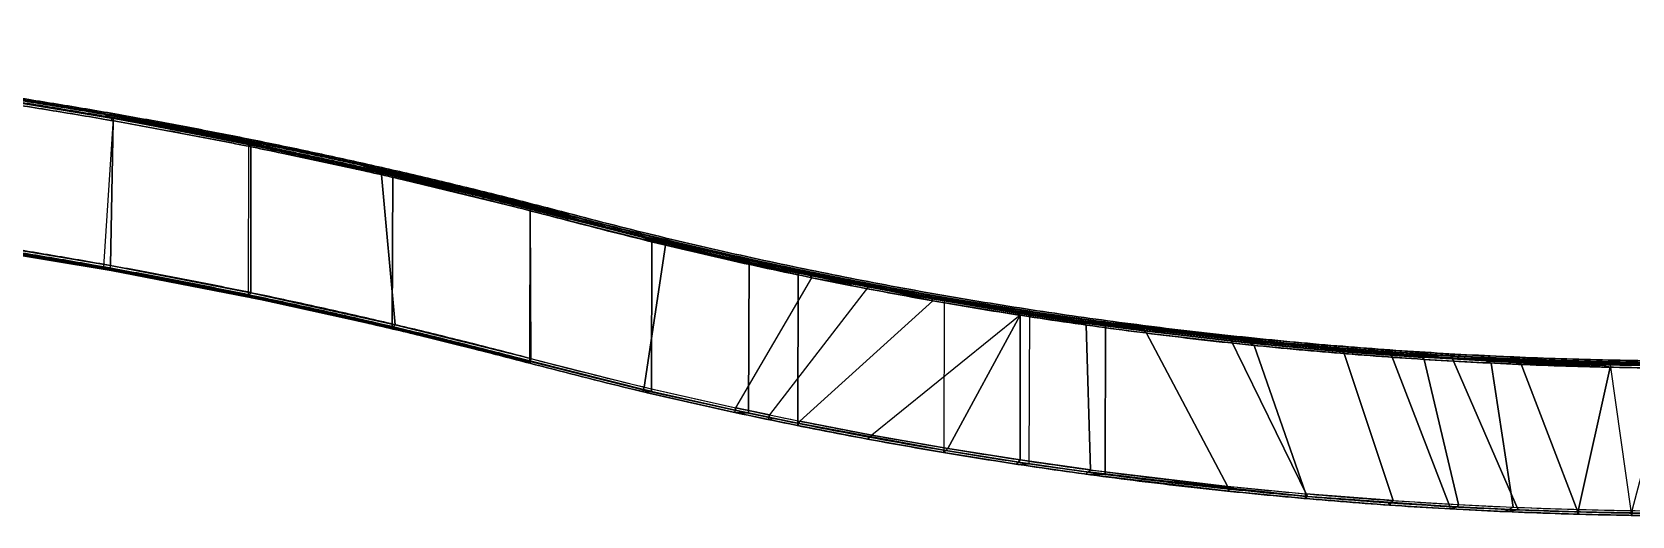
# Model space of a CAD drawing. Extents: x -208 to 220, y -49 to -19.
# Drawn here: x -98.2 to 1.3, y -49.4 to -19.2 of the extents above; entities that cross this region are included whole.
import ezdxf

# ---------------------------------------------------------------- set-up
doc = ezdxf.new("R2010")
doc.units = 0
doc.header["$MEASUREMENT"] = 0
doc.layers.add('IGES level 0', color=253, linetype='Continuous')

msp = doc.modelspace()

# ---------------------------------------------------------------- linework, layer by layer
at = {"extrusion": (-0.003144, -0.99987, 0.015831)}
for p, q in [((-93.17, -24.753, -5.734), (-93.398, -24.497, -5.65)), ((-84.614, -26.364, -5.706), (-84.927, -26.084, -5.622)), ((-76.874, -27.8, -5.593), (-77.598, -27.544, -5.385)), ((-76.477, -28.109, -5.676), (-76.874, -27.8, -5.593)), ((-70.07, -29.63, -5.65), (-70.343, -29.343, -5.567)), ((-64.898, -30.954, -5.627), (-64.844, -30.748, -5.543)), ((-64.844, -30.748, -5.543), (-64.822, -30.661, -5.359)), ((-59.061, -32.211, -5.518), (-59.673, -31.968, -5.31)), ((-58.812, -32.49, -5.601), (-59.061, -32.211, -5.518)), ((-53.055, -33.57, -5.408), (-53.436, -33.414, -5.285)), ((-52.34, -33.964, -5.576), (-53.055, -33.57, -5.408)), ((-49.882, -34.263, -5.483), (-50.457, -34.051, -5.274)), ((-49.703, -34.518, -5.567), (-49.882, -34.263, -5.483)), ((-47.448, -34.752, -5.475), (-47.907, -34.569, -5.265)), ((-47.197, -35.019, -5.558), (-47.448, -34.752, -5.475)), ((-42.267, -35.719, -5.458), (-42.559, -35.575, -5.248)), ((-42.163, -35.954, -5.542), (-42.267, -35.719, -5.458)), ((-37.103, -36.581, -5.443), (-38.498, -36.266, -5.236)), ((-36.728, -36.856, -5.526), (-37.103, -36.581, -5.443)), ((-33.155, -37.173, -5.432), (-34.914, -36.824, -5.226)), ((-32.617, -37.465, -5.515), (-33.155, -37.173, -5.432)), ((-29.225, -37.704, -5.423), (-30.576, -37.436, -5.215)), ((-28.864, -37.965, -5.506), (-29.225, -37.704, -5.423)), ((-22.734, -38.457, -5.409), (-24.25, -38.203, -5.201)), ((-22.163, -38.73, -5.492), (-22.734, -38.457, -5.409)), ((-16.563, -39.243, -5.483), (-16.727, -39.015, -5.398)), ((-11.765, -39.377, -5.391), (-12.085, -39.265, -5.181)), ((-11.587, -39.603, -5.475), (-11.765, -39.377, -5.391)), ((-3.722, -39.987, -5.467), (-4.35, -39.751, -5.383)), ((-0.967, -39.856, -5.381), (-2.602, -39.719, -5.171)), ((-0.006, -40.091, -5.464), (-0.967, -39.856, -5.381)), ((-54.491, -42.905, -5.135), (-54.427, -42.617, -5.44)), ((-52.394, -43.35, -5.128), (-52.332, -43.061, -5.432)), ((-50.565, -43.724, -5.121), (-50.447, -43.447, -5.426)), ((-46.201, -44.567, -5.107), (-45.971, -44.31, -5.411)), ((-41.488, -45.399, -5.092), (-41.229, -45.143, -5.396)), ((-36.968, -46.121, -5.079), (-36.721, -45.86, -5.384)), ((-32.65, -46.742, -5.068), (-32.364, -46.482, -5.372)), ((-23.754, -47.809, -5.049), (-23.83, -47.504, -5.354)), ((-18.98, -48.266, -5.04), (-18.951, -47.972, -5.345)), ((-13.521, -48.394, -5.337), (-13.776, -48.672, -5.032)), ((-6.605, -49.075, -5.024), (-6.051, -48.804, -5.328)), ((-1.981, -49.092, -5.173), (-2.025, -49.239, -5.02)), ((-1.987, -49.24, -5.02), (1.344, -49.312, -5.018))]:
    msp.add_line(p, q, dxfattribs=at)
for points in [[(-101.678, -23.17, -5.461), (-93.268, -24.57, -5.437), (-93.755, -24.342, 3.461), (-100.696, -23.182, 3.441)], [(-101.662, -32.377, -5.615), (-93.343, -33.76, -5.591), (-93.17, -24.753, -5.734), (-100.315, -23.581, -5.754)], [(-93.398, -24.497, -5.65), (-93.429, -24.399, -5.439), (-101.332, -23.119, -5.462), (-100.659, -23.312, -5.671)], [(-93.785, -33.841, 3.611), (-100.725, -32.681, 3.591), (-100.317, -23.431, 3.745), (-93.173, -24.603, 3.765)], [(-84.722, -26.081, 3.491), (-93.173, -24.603, 3.765), (-93.785, -33.841, 3.611), (-84.752, -35.58, 3.641)], [(-93.268, -24.57, -5.437), (-84.719, -26.222, -5.408), (-84.722, -26.081, 3.491), (-93.755, -24.342, 3.461)], [(-93.391, -24.498, -5.65), (-93.429, -24.399, -5.439), (-84.72, -26.214, -4.891), (-84.719, -26.222, -5.408)], [(-93.17, -24.753, -5.734), (-93.398, -24.497, -5.65), (-84.77, -26.224, -5.664), (-84.614, -26.364, -5.706)], [(-93.343, -33.76, -5.591), (-84.604, -35.45, -5.562), (-84.614, -26.364, -5.706), (-93.17, -24.753, -5.734)], [(-84.614, -26.364, -5.706), (-84.77, -26.224, -5.664), (-76.675, -27.954, -5.634), (-76.477, -28.109, -5.676)], [(-75.775, -28.063, 3.525), (-75.805, -37.562, 3.675), (-84.752, -35.58, 3.641), (-84.722, -26.081, 3.491)], [(-84.719, -26.222, -5.408), (-84.722, -26.081, 3.491), (-75.775, -28.063, 3.525), (-75.772, -28.204, -5.374)], [(-84.604, -35.45, -5.562), (-75.628, -37.441, -5.528), (-76.477, -28.109, -5.676), (-84.614, -26.364, -5.706)], [(-76.874, -27.8, -5.593), (-77.598, -27.544, -5.385), (-70.441, -29.225, -5.356), (-70.343, -29.343, -5.567)], [(-76.675, -27.954, -5.634), (-76.874, -27.8, -5.593), (-70.343, -29.343, -5.567), (-70.206, -29.486, -5.608)], [(-76.477, -28.109, -5.676), (-76.675, -27.954, -5.634), (-70.206, -29.486, -5.608), (-70.07, -29.63, -5.65)], [(-75.628, -37.441, -5.528), (-67.174, -39.557, -5.492), (-67.22, -30.344, -5.338), (-76.477, -28.109, -5.676)], [(-67.223, -30.203, 3.561), (-67.253, -39.702, 3.712), (-75.805, -37.562, 3.675), (-75.775, -28.063, 3.525)], [(-75.775, -28.063, 3.525), (-67.223, -30.203, 3.561), (-67.22, -30.344, -5.338), (-75.772, -28.204, -5.374)], [(-70.343, -29.343, -5.567), (-70.441, -29.225, -5.356), (-64.822, -30.661, -5.359), (-64.843, -30.748, -5.543)], [(-70.206, -29.486, -5.608), (-70.343, -29.343, -5.567), (-64.843, -30.748, -5.543), (-64.869, -30.852, -5.585)], [(-70.07, -29.63, -5.65), (-70.206, -29.486, -5.608), (-64.871, -30.851, -5.585), (-64.898, -30.954, -5.627)], [(-59.678, -41.595, 3.744), (-67.253, -39.702, 3.712), (-67.223, -30.203, 3.561), (-59.648, -32.096, 3.593)], [(-67.22, -30.344, -5.338), (-60.159, -32.115, -5.308), (-59.648, -32.096, 3.593), (-67.223, -30.203, 3.561)], [(-67.174, -39.557, -5.492), (-60.123, -41.326, -5.462), (-58.812, -32.49, -5.601), (-67.22, -30.344, -5.338)], [(-58.812, -32.49, -5.601), (-58.937, -32.35, -5.56), (-64.871, -30.851, -5.585), (-64.898, -30.954, -5.627)], [(-64.871, -30.851, -5.585), (-64.844, -30.748, -5.543), (-59.061, -32.211, -5.518), (-58.937, -32.35, -5.56)], [(-59.061, -32.211, -5.518), (-59.673, -31.968, -5.31), (-64.822, -30.661, -5.359), (-64.843, -30.748, -5.543)], [(-101.709, -32.669, -5.311), (-101.707, -32.584, -5.524), (-93.317, -33.979, -5.5), (-93.297, -34.069, -5.286)], [(-101.708, -32.669, -5.311), (-93.297, -34.069, -5.286), (-93.785, -33.841, 3.611), (-100.725, -32.681, 3.591)], [(-93.317, -33.979, -5.5), (-93.343, -33.76, -5.591), (-101.662, -32.377, -5.615), (-101.707, -32.584, -5.524)], [(-60.159, -32.115, -5.308), (-59.648, -32.096, 3.593), (-53.601, -33.451, 3.616), (-54.461, -33.407, -5.286)], [(-60.123, -41.326, -5.462), (-54.427, -42.617, -5.44), (-49.703, -34.518, -5.567), (-58.812, -32.49, -5.601)], [(-53.631, -42.949, 3.767), (-59.678, -41.595, 3.744), (-59.648, -32.096, 3.593), (-53.601, -33.451, 3.616)], [(-59.061, -32.211, -5.518), (-59.673, -31.968, -5.31), (-53.436, -33.414, -5.285), (-53.055, -33.57, -5.408)], [(-58.937, -32.35, -5.56), (-59.061, -32.211, -5.518), (-53.055, -33.57, -5.408), (-52.697, -33.767, -5.492)], [(-58.812, -32.49, -5.601), (-58.937, -32.35, -5.56), (-52.697, -33.767, -5.492), (-52.34, -33.964, -5.576)], [(-93.297, -34.069, -5.286), (-84.749, -35.721, -5.258), (-84.752, -35.58, 3.641), (-93.785, -33.841, 3.611)], [(-93.317, -33.979, -5.5), (-93.343, -33.76, -5.591), (-84.604, -35.45, -5.562), (-84.747, -35.635, -5.471)], [(-54.461, -33.407, -5.286), (-53.601, -33.451, 3.616), (-51.999, -33.787, 3.622), (-52.364, -33.851, -5.278)], [(-50.568, -43.583, 3.778), (-53.631, -42.949, 3.767), (-53.601, -33.451, 3.616), (-50.538, -34.085, 3.627)], [(-53.055, -33.57, -5.408), (-53.436, -33.414, -5.285), (-50.457, -34.051, -5.274), (-49.882, -34.263, -5.483)], [(-52.697, -33.767, -5.492), (-53.055, -33.57, -5.408), (-49.882, -34.263, -5.483), (-49.792, -34.39, -5.525)], [(-52.34, -33.964, -5.576), (-52.697, -33.767, -5.492), (-49.792, -34.39, -5.525), (-49.703, -34.518, -5.567)], [(-52.364, -33.851, -5.278), (-50.535, -34.225, -5.272), (-50.538, -34.085, 3.627), (-51.999, -33.787, 3.622)], [(-93.297, -34.069, -5.286), (-93.317, -33.979, -5.5), (-84.747, -35.635, -5.471), (-84.749, -35.721, -5.258)], [(-49.703, -34.518, -5.567), (-46.172, -35.069, -5.257), (-52.332, -43.061, -5.432), (-54.427, -42.617, -5.44)], [(-41.491, -45.258, 3.807), (-50.568, -43.583, 3.778), (-50.538, -34.085, 3.627), (-41.461, -35.76, 3.656)], [(-50.538, -34.085, 3.627), (-46.123, -34.937, 3.642), (-46.172, -35.069, -5.257), (-50.535, -34.225, -5.272)], [(-47.448, -34.752, -5.475), (-47.907, -34.569, -5.265), (-50.457, -34.051, -5.274), (-49.882, -34.263, -5.483)], [(-47.323, -34.885, -5.516), (-47.448, -34.752, -5.475), (-49.882, -34.263, -5.483), (-49.792, -34.39, -5.525)], [(-47.197, -35.019, -5.558), (-47.323, -34.885, -5.516), (-49.792, -34.39, -5.525), (-49.703, -34.518, -5.567)], [(-47.448, -34.752, -5.475), (-47.907, -34.569, -5.265), (-42.559, -35.575, -5.248), (-42.267, -35.719, -5.458)], [(-47.323, -34.885, -5.516), (-47.448, -34.752, -5.475), (-42.267, -35.719, -5.458), (-42.215, -35.836, -5.5)], [(-84.749, -35.721, -5.258), (-84.752, -35.58, 3.641), (-75.805, -37.562, 3.675), (-75.802, -37.703, -5.224)], [(-84.749, -35.721, -5.258), (-84.747, -35.635, -5.471), (-75.794, -37.618, -5.437), (-75.802, -37.703, -5.224)], [(-75.794, -37.618, -5.437), (-75.628, -37.441, -5.528), (-84.604, -35.45, -5.562), (-84.747, -35.635, -5.471)], [(-52.332, -43.061, -5.432), (-50.447, -43.447, -5.426), (-42.163, -35.954, -5.542), (-46.172, -35.069, -5.257)], [(-47.197, -35.019, -5.558), (-47.323, -34.885, -5.516), (-42.215, -35.836, -5.5), (-42.163, -35.954, -5.542)], [(-46.172, -35.069, -5.257), (-41.458, -35.901, -5.242), (-41.461, -35.76, 3.656), (-46.123, -34.937, 3.642)], [(-42.267, -35.719, -5.458), (-42.559, -35.575, -5.248), (-38.498, -36.266, -5.236), (-37.103, -36.581, -5.443)], [(-42.215, -35.836, -5.5), (-42.267, -35.719, -5.458), (-37.103, -36.581, -5.443), (-36.915, -36.719, -5.484)], [(-42.163, -35.954, -5.542), (-42.215, -35.836, -5.5), (-36.915, -36.719, -5.484), (-36.728, -36.856, -5.526)], [(-36.136, -36.602, 3.671), (-41.461, -35.76, 3.656), (-41.491, -45.258, 3.807), (-36.166, -46.101, 3.822)], [(-41.458, -35.901, -5.242), (-36.938, -36.622, -5.23), (-36.136, -36.602, 3.671), (-41.461, -35.76, 3.656)], [(-42.163, -35.954, -5.542), (-36.728, -36.856, -5.526), (-45.971, -44.31, -5.411), (-50.447, -43.447, -5.426)], [(-37.103, -36.581, -5.443), (-38.498, -36.266, -5.236), (-34.914, -36.824, -5.226), (-33.155, -37.173, -5.432)], [(-36.915, -36.719, -5.484), (-37.103, -36.581, -5.443), (-33.155, -37.173, -5.432), (-32.886, -37.319, -5.474)], [(-36.136, -36.602, 3.671), (-31.413, -37.264, 3.683), (-32.621, -37.243, -5.219), (-36.938, -36.622, -5.23)], [(-36.728, -36.856, -5.526), (-36.915, -36.719, -5.484), (-32.886, -37.319, -5.474), (-32.615, -37.461, -5.515)], [(-31.443, -46.762, 3.833), (-36.166, -46.101, 3.822), (-36.136, -36.602, 3.671), (-31.413, -37.264, 3.683)], [(-33.155, -37.173, -5.432), (-34.914, -36.824, -5.226), (-30.576, -37.436, -5.215), (-29.225, -37.704, -5.423)], [(-75.805, -37.562, 3.675), (-67.253, -39.702, 3.712), (-67.25, -39.843, -5.187), (-75.802, -37.703, -5.224)], [(-75.802, -37.703, -5.224), (-75.794, -37.618, -5.437), (-67.225, -39.75, -5.412), (-67.25, -39.843, -5.187)], [(-75.794, -37.618, -5.437), (-75.628, -37.441, -5.528), (-67.173, -39.557, -5.492), (-67.225, -39.75, -5.412)], [(-45.971, -44.31, -5.411), (-41.229, -45.143, -5.396), (-36.728, -36.856, -5.526), (-45.971, -44.31, -5.411)], [(-41.229, -45.143, -5.396), (-36.721, -45.86, -5.384), (-36.728, -36.856, -5.526), (-41.229, -45.143, -5.396)], [(-36.728, -36.856, -5.526), (-36.721, -45.86, -5.384), (-32.364, -46.482, -5.372), (-32.617, -37.465, -5.515)], [(-32.886, -37.319, -5.474), (-33.155, -37.173, -5.432), (-29.225, -37.704, -5.423), (-29.045, -37.835, -5.464)], [(-32.617, -37.465, -5.515), (-32.886, -37.319, -5.474), (-29.045, -37.835, -5.464), (-28.864, -37.965, -5.506)], [(-31.413, -37.264, 3.683), (-23.726, -38.17, 3.7), (-23.724, -38.31, -5.199), (-32.621, -37.243, -5.219)], [(-32.364, -46.482, -5.372), (-23.83, -47.504, -5.354), (-28.864, -37.965, -5.506), (-32.617, -37.465, -5.515)], [(-18.843, -48.137, 3.859), (-31.443, -46.762, 3.833), (-31.413, -37.264, 3.683), (-23.726, -38.17, 3.7)], [(-29.225, -37.704, -5.423), (-30.576, -37.436, -5.215), (-24.25, -38.203, -5.201), (-22.734, -38.457, -5.409)], [(-29.225, -37.704, -5.423), (-29.045, -37.835, -5.464), (-22.448, -38.594, -5.451), (-22.734, -38.457, -5.409)], [(-22.163, -38.73, -5.492), (-22.448, -38.594, -5.451), (-29.045, -37.835, -5.464), (-28.864, -37.965, -5.506)], [(-23.83, -47.504, -5.354), (-18.951, -47.972, -5.345), (-22.163, -38.73, -5.492), (-28.864, -37.965, -5.506)], [(-22.734, -38.457, -5.409), (-24.25, -38.203, -5.201), (-18.612, -38.763, -5.191), (-16.727, -39.015, -5.398)], [(-23.724, -38.31, -5.199), (-18.95, -38.767, -5.191), (-18.813, -38.638, 3.708), (-23.726, -38.17, 3.7)], [(-9.987, -48.767, 3.871), (-18.843, -48.137, 3.859), (-23.726, -38.17, 3.7), (-13.749, -39.032, 3.716)], [(-22.448, -38.594, -5.451), (-22.734, -38.457, -5.409), (-16.727, -39.015, -5.398), (-16.645, -39.129, -5.44)], [(-22.163, -38.73, -5.492), (-22.448, -38.594, -5.451), (-16.645, -39.129, -5.44), (-16.563, -39.243, -5.483)], [(-16.563, -39.243, -5.483), (-22.163, -38.73, -5.492), (-18.951, -47.972, -5.345), (-13.521, -48.394, -5.337)], [(-18.814, -38.64, 3.631), (-13.749, -39.032, 3.716), (-13.747, -39.173, -5.183), (-18.95, -38.767, -5.191)], [(-16.727, -39.015, -5.398), (-18.612, -38.763, -5.191), (-12.085, -39.265, -5.181), (-11.765, -39.377, -5.391)], [(-67.25, -39.843, -5.187), (-60.189, -41.614, -5.157), (-59.678, -41.595, 3.744), (-67.253, -39.702, 3.712)], [(-67.225, -39.75, -5.412), (-67.249, -39.843, -5.187), (-60.189, -41.614, -5.157), (-60.2, -41.525, -5.371)], [(-67.225, -39.75, -5.412), (-67.173, -39.557, -5.492), (-60.123, -41.326, -5.462), (-60.2, -41.525, -5.371)], [(-16.645, -39.129, -5.44), (-16.727, -39.015, -5.398), (-11.765, -39.377, -5.391), (-11.676, -39.49, -5.433)], [(-16.563, -39.243, -5.483), (-16.645, -39.129, -5.44), (-11.676, -39.49, -5.433), (-11.587, -39.603, -5.475)], [(-13.521, -48.394, -5.337), (-9.443, -48.639, -5.332), (-11.587, -39.603, -5.475), (-16.563, -39.243, -5.483)], [(-13.749, -39.032, 3.716), (-9.957, -39.268, 3.721), (-9.954, -39.409, -5.178), (-13.747, -39.173, -5.183)], [(-5.75, -48.971, 3.876), (-9.987, -48.767, 3.871), (-13.749, -39.032, 3.716), (-9.957, -39.268, 3.721)], [(-7.797, -39.602, -5.387), (-8.116, -39.495, -5.176), (-12.085, -39.265, -5.181), (-11.765, -39.377, -5.391)], [(-11.676, -39.49, -5.433), (-11.765, -39.377, -5.391), (-7.797, -39.602, -5.387), (-7.703, -39.711, -5.429)], [(-7.428, -39.834, -5.471), (-7.703, -39.711, -5.429), (-11.676, -39.49, -5.433), (-11.587, -39.603, -5.475)], [(-9.443, -48.639, -5.332), (-6.051, -48.804, -5.328), (-7.428, -39.834, -5.471), (-11.587, -39.603, -5.475)], [(-9.954, -39.409, -5.178), (-6.575, -39.577, -5.174), (-5.72, -39.472, 3.725), (-9.957, -39.268, 3.721)], [(-2.028, -49.098, 3.879), (-5.75, -48.971, 3.876), (-9.957, -39.268, 3.721), (-5.72, -39.472, 3.725)], [(-7.797, -39.602, -5.387), (-8.116, -39.495, -5.176), (-5.031, -39.634, -5.173), (-4.35, -39.751, -5.383)], [(-7.703, -39.711, -5.429), (-7.797, -39.602, -5.387), (-4.35, -39.751, -5.383), (-4.036, -39.869, -5.425)], [(-7.428, -39.834, -5.471), (-7.703, -39.711, -5.429), (-4.036, -39.869, -5.425), (-3.722, -39.987, -5.467)], [(-5.72, -39.472, 3.725), (-1.998, -39.599, 3.728), (-1.995, -39.74, -5.171), (-6.575, -39.577, -5.174)], [(1.299, -49.17, 3.881), (-2.028, -49.098, 3.879), (-5.72, -39.472, 3.725), (-0.009, -39.941, 4.034)], [(-0.967, -39.856, -5.381), (-2.602, -39.719, -5.171), (-5.031, -39.634, -5.173), (-4.35, -39.751, -5.383)], [(-0.486, -39.973, -5.423), (-0.967, -39.856, -5.381), (-4.35, -39.751, -5.383), (-4.036, -39.869, -5.425)], [(-1.998, -39.599, 3.728), (1.329, -39.672, 3.73), (1.332, -39.813, -5.168), (-1.995, -39.74, -5.171)], [(1.332, -39.813, -5.168), (5.007, -39.848, -5.167), (5.004, -39.707, 3.732), (1.329, -39.672, 3.73)], [(-6.051, -48.804, -5.328), (-1.976, -48.946, -5.324), (-0.006, -40.091, -5.464), (-7.428, -39.834, -5.471)], [(-0.006, -40.091, -5.464), (-0.486, -39.973, -5.423), (-4.036, -39.869, -5.425), (-3.722, -39.987, -5.467)], [(-1.976, -48.945, -5.325), (1.347, -49.017, -5.323), (3.708, -40.145, -5.463), (-0.006, -40.091, -5.464)], [(3.705, -39.995, 4.036), (-0.009, -39.941, 4.034), (1.299, -49.17, 3.881), (4.974, -49.206, 3.882)], [(-60.2, -41.525, -5.371), (-60.123, -41.326, -5.462), (-54.427, -42.617, -5.44), (-54.459, -42.761, -5.288)], [(-60.189, -41.614, -5.157), (-60.2, -41.525, -5.371), (-54.459, -42.761, -5.288), (-54.49, -42.906, -5.135)], [(-60.189, -41.614, -5.157), (-59.678, -41.595, 3.744), (-53.631, -42.949, 3.767), (-54.491, -42.905, -5.135)], [(-54.49, -42.906, -5.135), (-54.459, -42.761, -5.288), (-52.363, -43.206, -5.28), (-52.393, -43.35, -5.128)], [(-54.459, -42.761, -5.288), (-54.426, -42.617, -5.44), (-52.332, -43.061, -5.432), (-52.364, -43.205, -5.28)], [(-54.491, -42.905, -5.135), (-53.631, -42.949, 3.767), (-52.029, -43.285, 3.773), (-52.394, -43.35, -5.128)], [(-52.394, -43.35, -5.128), (-50.565, -43.724, -5.121), (-50.568, -43.583, 3.778), (-52.029, -43.285, 3.773)], [(-52.393, -43.35, -5.128), (-52.364, -43.205, -5.28), (-50.506, -43.586, -5.273), (-50.565, -43.724, -5.121)], [(-52.364, -43.205, -5.28), (-52.332, -43.061, -5.432), (-50.447, -43.447, -5.426), (-50.506, -43.586, -5.273)], [(-50.568, -43.583, 3.778), (-46.153, -44.436, 3.792), (-46.201, -44.567, -5.107), (-50.565, -43.724, -5.121)], [(-50.565, -43.724, -5.121), (-50.506, -43.586, -5.273), (-46.086, -44.438, -5.259), (-46.201, -44.567, -5.107)], [(-50.506, -43.586, -5.273), (-50.447, -43.447, -5.426), (-45.971, -44.31, -5.411), (-46.086, -44.438, -5.259)], [(-46.201, -44.567, -5.107), (-41.488, -45.399, -5.092), (-41.491, -45.258, 3.807), (-46.153, -44.436, 3.792)], [(-46.201, -44.567, -5.107), (-46.086, -44.438, -5.259), (-41.358, -45.271, -5.244), (-41.488, -45.399, -5.092)], [(-45.971, -44.31, -5.411), (-46.086, -44.438, -5.259), (-41.358, -45.271, -5.244), (-41.229, -45.143, -5.396)], [(-41.488, -45.399, -5.092), (-36.968, -46.121, -5.079), (-36.166, -46.101, 3.822), (-41.491, -45.258, 3.807)], [(-41.488, -45.399, -5.092), (-41.358, -45.271, -5.244), (-36.845, -45.99, -5.231), (-36.968, -46.121, -5.079)], [(-41.229, -45.143, -5.396), (-41.358, -45.271, -5.244), (-36.845, -45.99, -5.231), (-36.721, -45.86, -5.384)], [(-36.968, -46.121, -5.079), (-36.845, -45.99, -5.231), (-32.507, -46.612, -5.22), (-32.65, -46.742, -5.068)], [(-36.166, -46.101, 3.822), (-31.443, -46.762, 3.833), (-32.65, -46.742, -5.068), (-36.968, -46.121, -5.079)], [(-32.507, -46.612, -5.22), (-32.364, -46.482, -5.372), (-36.721, -45.86, -5.384), (-36.845, -45.99, -5.231)], [(-32.507, -46.612, -5.22), (-32.65, -46.742, -5.068), (-23.754, -47.809, -5.049), (-23.792, -47.657, -5.201)], [(-31.443, -46.762, 3.833), (-23.756, -47.668, 3.85), (-23.754, -47.809, -5.049), (-32.65, -46.742, -5.068)], [(-23.83, -47.504, -5.354), (-23.792, -47.657, -5.201), (-32.507, -46.612, -5.22), (-32.364, -46.482, -5.372)], [(-23.792, -47.657, -5.201), (-23.83, -47.504, -5.354), (-18.954, -47.972, -5.345), (-18.965, -48.119, -5.193)], [(-18.965, -48.119, -5.193), (-18.98, -48.266, -5.04), (-23.754, -47.809, -5.049), (-23.792, -47.657, -5.201)], [(-23.754, -47.809, -5.049), (-18.98, -48.266, -5.04), (-18.843, -48.137, 3.859), (-23.756, -47.668, 3.85)], [(-13.649, -48.533, -5.185), (-13.776, -48.672, -5.032), (-18.98, -48.266, -5.04), (-18.968, -48.119, -5.193)], [(-18.844, -48.138, 3.781), (-13.779, -48.531, 3.866), (-13.776, -48.672, -5.032), (-18.98, -48.266, -5.04)], [(-18.951, -47.972, -5.345), (-18.965, -48.119, -5.193), (-13.649, -48.533, -5.185), (-13.521, -48.394, -5.337)], [(-13.779, -48.531, 3.866), (-9.987, -48.767, 3.871), (-9.984, -48.908, -5.028), (-13.776, -48.672, -5.032)], [(-13.776, -48.672, -5.032), (-13.649, -48.533, -5.185), (-9.51, -48.786, -5.179), (-9.984, -48.908, -5.028)], [(-13.649, -48.533, -5.185), (-13.521, -48.394, -5.337), (-9.443, -48.639, -5.332), (-9.51, -48.786, -5.179)], [(-9.984, -48.908, -5.028), (-6.605, -49.075, -5.024), (-5.75, -48.971, 3.876), (-9.987, -48.767, 3.871)], [(-9.984, -48.908, -5.028), (-9.51, -48.786, -5.179), (-6.328, -48.94, -5.176), (-6.605, -49.075, -5.024)], [(-9.509, -48.786, -5.179), (-9.443, -48.639, -5.332), (-6.051, -48.804, -5.328), (-6.328, -48.94, -5.176)], [(-6.605, -49.075, -5.024), (-6.328, -48.94, -5.176), (-1.979, -49.092, -5.173), (-2.025, -49.239, -5.02)], [(-5.75, -48.971, 3.876), (-2.028, -49.098, 3.879), (-2.025, -49.239, -5.02), (-6.605, -49.075, -5.024)], [(-6.328, -48.94, -5.176), (-6.051, -48.804, -5.328), (-1.976, -48.945, -5.325), (-1.981, -49.092, -5.173)], [(-2.028, -49.098, 3.879), (1.299, -49.17, 3.881), (1.302, -49.311, -5.018), (-2.025, -49.239, -5.02)], [(1.345, -49.164, -5.17), (1.342, -49.312, -5.018), (-2.025, -49.239, -5.02), (-1.977, -49.092, -5.173)], [(-1.979, -49.092, -5.173), (-1.976, -48.945, -5.325), (1.347, -49.017, -5.323), (1.345, -49.164, -5.17)], [(1.302, -49.311, -5.018), (4.977, -49.346, -5.016), (4.974, -49.206, 3.882), (1.299, -49.17, 3.881)]]:
    msp.add_3dface(points)
at = {"layer": 'IGES level 0', "color": 253, "extrusion": (0.000282007, -0.015832, -0.999875)}
for points, weights in [([(-64.846, -30.6, 3.78), (-92.9, -23.182, 3.655), (-121.67, -19.396, 3.587), (-150.689, -19.305, 3.577)], [0.816490653338, 0.812057948424, 0.812057948424, 0.816490653338]), ([(-150.689, -19.516, 3.668), (-121.689, -19.607, 3.678), (-92.937, -23.39, 3.746), (-64.901, -30.804, 3.871)], [1, 0.994571027976, 0.994571027976, 1]), ([(-64.901, -30.804, 3.871), (-92.937, -23.39, 3.746), (-121.689, -19.607, 3.678), (-150.689, -19.516, 3.668)], [1, 0.994571027976, 0.994571027976, 1]), ([(-64.824, -30.519, 3.567), (-92.885, -23.098, 3.441), (-121.663, -19.312, 3.373), (-150.688, -19.221, 3.364)], [1, 0.994571027976, 0.994571027976, 1]), ([(-150.688, -19.221, 3.364), (-121.663, -19.312, 3.373), (-92.885, -23.098, 3.441), (-64.824, -30.519, 3.567)], [1, 0.994571027976, 0.994571027976, 1]), ([(-64.898, -30.954, -5.627), (-92.934, -23.54, -5.753), (-121.687, -19.757, -5.821), (-150.687, -19.666, -5.83)], [1, 0.994571027976, 0.994571027976, 1]), ([(-150.687, -19.666, -5.83), (-121.687, -19.757, -5.821), (-92.934, -23.54, -5.753), (-64.898, -30.954, -5.627)], [1, 0.994571027976, 0.994571027976, 1]), ([(-150.686, -19.361, -5.535), (-121.66, -19.453, -5.526), (-92.882, -23.239, -5.457), (-64.821, -30.66, -5.332)], [1, 0.994571027976, 0.994571027976, 1]), ([(-64.821, -30.66, -5.332), (-92.882, -23.239, -5.457), (-121.66, -19.453, -5.526), (-150.686, -19.361, -5.535)], [1, 0.994571027976, 0.994571027976, 1]), ([(-150.686, -19.453, -5.746), (-121.668, -19.544, -5.736), (-92.897, -23.329, -5.668), (-64.844, -30.748, -5.543)], [0.816490653338, 0.812057948424, 0.812057948424, 0.816490653338]), ([(-150.718, -28.719, 3.514), (-122.503, -28.808, 3.523), (-94.53, -32.489, 3.59), (-67.253, -39.702, 3.712)], [1, 0.994571027976, 0.994571027976, 1]), ([(-67.253, -39.702, 3.712), (-94.53, -32.489, 3.59), (-122.503, -28.808, 3.523), (-150.718, -28.719, 3.514)], [1, 0.994571027976, 0.994571027976, 1]), ([(-67.25, -39.843, -5.187), (-94.527, -32.63, -5.309), (-122.501, -28.949, -5.375), (-150.716, -28.86, -5.385)], [1, 0.994571027976, 0.994571027976, 1]), ([(-150.716, -28.86, -5.385), (-122.501, -28.949, -5.375), (-94.527, -32.63, -5.309), (-67.25, -39.843, -5.187)], [1, 0.994571027976, 0.994571027976, 1]), ([(-150.715, -28.565, -5.689), (-122.474, -28.654, -5.68), (-94.475, -32.338, -5.614), (-67.173, -39.557, -5.492)], [1, 0.994571027976, 0.994571027976, 1]), ([(-67.173, -39.557, -5.492), (-94.475, -32.338, -5.614), (-122.474, -28.654, -5.68), (-150.715, -28.565, -5.689)], [1, 0.994571027976, 0.994571027976, 1]), ([(-150.715, -28.776, -5.598), (-122.493, -28.864, -5.589), (-94.512, -32.546, -5.523), (-67.228, -39.761, -5.401)], [0.816490653338, 0.812057948424, 0.812057948424, 0.816490653338]), ([(5.003, -40.002, 4.037), (-18.627, -39.928, 4.029), (-42.056, -36.845, 3.973), (-64.901, -30.804, 3.871)], [1, 0.994571027976, 0.994571027976, 1]), ([(-64.901, -30.804, 3.871), (-42.056, -36.845, 3.973), (-18.627, -39.928, 4.029), (5.003, -40.002, 4.037)], [1, 0.994571027976, 0.994571027976, 1]), ([(-64.846, -30.6, 3.78), (-42.019, -36.637, 3.882), (-18.608, -39.717, 3.938), (5.004, -39.791, 3.945)], [0.816490653338, 0.812057948424, 0.812057948424, 0.816490653338]), ([(74.913, -31.187, -5.496), (28.805, -43.07, -5.321), (-18.811, -42.921, -5.337), (-64.844, -30.748, -5.543)], [0.816490653338, 0.798832028773, 0.798832028773, 0.816490653338]), ([(-64.824, -30.519, 3.567), (-42.004, -36.553, 3.669), (-18.6, -39.633, 3.724), (5.004, -39.707, 3.732)], [1, 0.994571027976, 0.994571027976, 1]), ([(5.004, -39.707, 3.732), (-18.6, -39.633, 3.724), (-42.004, -36.553, 3.669), (-64.824, -30.519, 3.567)], [1, 0.994571027976, 0.994571027976, 1]), ([(-64.821, -30.66, -5.332), (-18.803, -42.829, -5.126), (28.797, -42.978, -5.111), (74.891, -31.098, -5.286)], [1, 0.978372533117, 0.978372533117, 1]), ([(74.966, -31.393, -5.581), (28.822, -43.286, -5.406), (-18.83, -43.137, -5.422), (-64.898, -30.954, -5.627)], [1, 0.978372533117, 0.978372533117, 1]), ([(-64.898, -30.954, -5.627), (-18.83, -43.137, -5.422), (28.822, -43.286, -5.406), (74.966, -31.393, -5.581)], [1, 0.978372533117, 0.978372533117, 1]), ([(4.974, -49.206, 3.882), (-19.441, -49.129, 3.874), (-43.648, -45.944, 3.817), (-67.253, -39.702, 3.712)], [1, 0.994571027976, 0.994571027976, 1]), ([(-67.253, -39.702, 3.712), (-43.648, -45.944, 3.817), (-19.441, -49.129, 3.874), (4.974, -49.206, 3.882)], [1, 0.994571027976, 0.994571027976, 1]), ([(-67.173, -39.557, -5.492), (-19.624, -52.131, -5.279), (29.56, -52.286, -5.263), (77.188, -40.011, -5.444)], [1, 0.978372533117, 0.978372533117, 1]), ([(77.262, -40.296, -5.139), (29.585, -52.584, -4.958), (-19.651, -52.43, -4.975), (-67.25, -39.843, -5.187)], [1, 0.978372533117, 0.978372533117, 1]), ([(-67.25, -39.843, -5.187), (-19.651, -52.43, -4.975), (29.585, -52.584, -4.958), (77.262, -40.296, -5.139)], [1, 0.978372533117, 0.978372533117, 1])]:
    msp.add_rational_spline(points, weights, degree=3, dxfattribs=at)
at = {"layer": 'IGES level 0', "color": 253, "extrusion": (0.96676, -0.25565, 0.004321)}
for points in [[(-64.901, -30.804, 3.871), (-64.856, -30.634, 3.869), (-64.824, -30.516, 3.743), (-64.824, -30.519, 3.567)], [(-64.824, -30.519, 3.567), (-64.824, -30.516, 3.743), (-64.856, -30.634, 3.869), (-64.901, -30.804, 3.871)], [(-67.25, -39.843, -5.187), (-67.25, -39.845, -5.363), (-67.218, -39.727, -5.489), (-67.173, -39.557, -5.492)], [(-67.173, -39.557, -5.492), (-67.218, -39.727, -5.489), (-67.25, -39.845, -5.363), (-67.25, -39.843, -5.187)]]:
    msp.add_rational_spline(points, [1, 0.804737854124, 0.804737854124, 1], degree=3, dxfattribs=at)
at = {"layer": 'IGES level 0', "color": 253, "extrusion": (-0.96676, 0.25565, -0.004321)}
for points in [[(-64.821, -30.66, -5.332), (-64.821, -30.662, -5.508), (-64.853, -30.784, -5.63), (-64.898, -30.954, -5.627)], [(-64.898, -30.954, -5.627), (-64.853, -30.784, -5.63), (-64.821, -30.662, -5.508), (-64.821, -30.66, -5.332)]]:
    msp.add_rational_spline(points, [1, 0.804737854124, 0.804737854124, 1], degree=3, dxfattribs=at)
at = {"layer": 'IGES level 0', "color": 253, "extrusion": (0.991451, -0.130457, 0.002345)}
msp.add_rational_spline([(-30.204, -37.345, 3.685), (-30.204, -37.342, 3.86), (-30.22, -37.463, 3.987), (-30.243, -37.638, 3.989)], [0.952683374718, 0.766660374631, 0.766660374631, 0.952683374718], degree=3, dxfattribs=at)
at = {"layer": 'IGES level 0', "color": 253, "extrusion": (-0.999841, -0.01781, 0)}
for points in [[(-67.253, -39.702, 3.712), (-67.252, -39.772, -0.738), (-67.25, -39.843, -5.187)], [(-67.25, -39.843, -5.187), (-67.252, -39.772, -0.738), (-67.253, -39.702, 3.712)]]:
    msp.add_open_spline(points, degree=2, dxfattribs=at)

doc.saveas('drawing.dxf')
